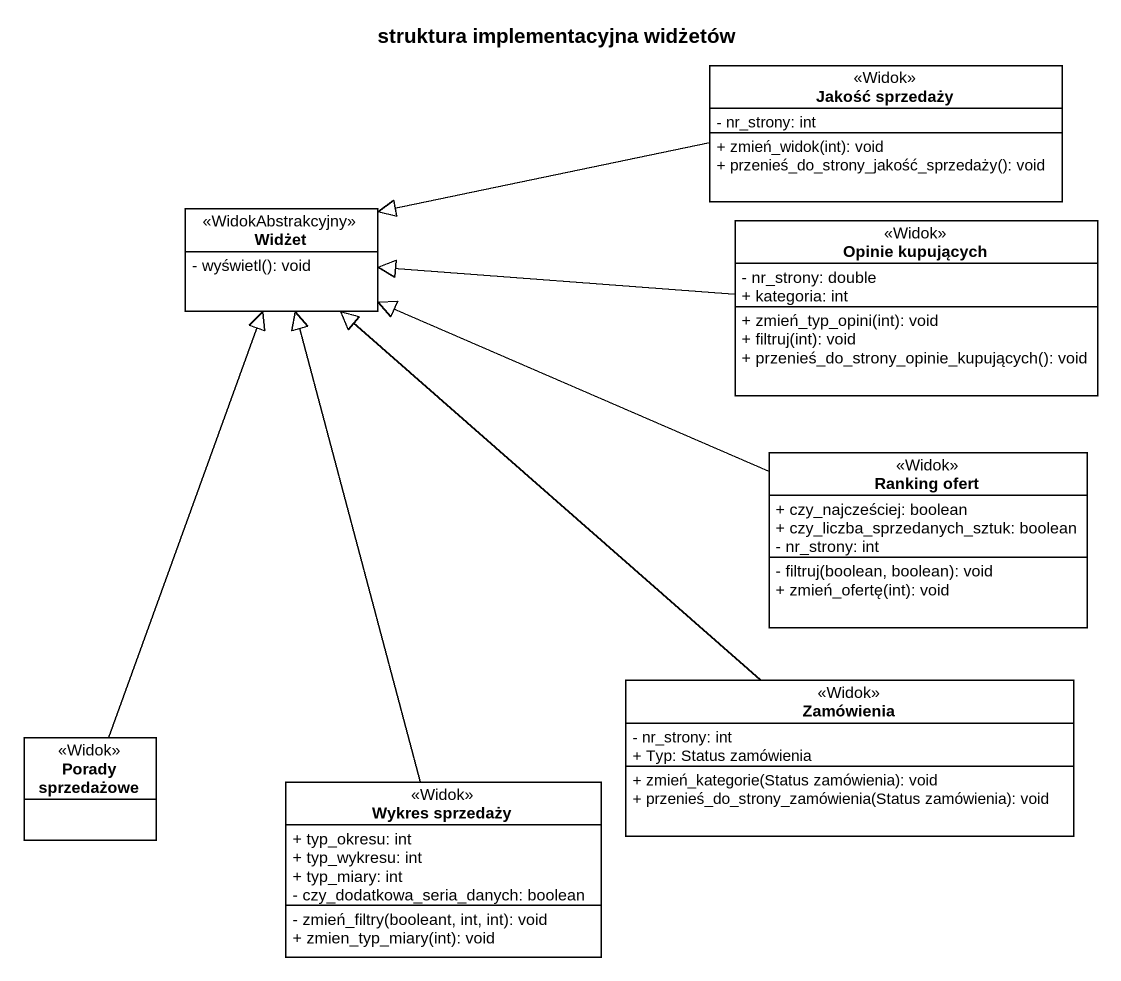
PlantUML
@startuml
title struktura implementacyjna widżetów
hide circle
hide empty members
skinparam classAttributeIconSize 0
class "Jakość sprzedaży" as Jakość_sprzedaży <<Widok>> {
  - nr_strony: int
  + zmień_widok(int): void
  + przenieś_do_strony_jakość_sprzedaży(): void
}
class Widżet <<WidokAbstrakcyjny>> {
  - wyświetl(): void
}
class "Opinie kupujących" as Opinie_kupujących <<Widok>> {
  - nr_strony: double
  + kategoria: int
  + zmień_typ_opini(int): void
  + filtruj(int): void
  + przenieś_do_strony_opinie_kupujących(): void
}
class "Ranking ofert" as Ranking_ofert <<Widok>> {
  + czy_najcześciej: boolean
  + czy_liczba_sprzedanych_sztuk: boolean
  - nr_strony: int
  - filtruj(boolean, boolean): void
  + zmień_ofertę(int): void
}
class "Porady sprzedażowe" as Porady_sprzedażowe <<Widok>>
class Zamówienia <<Widok>> {
  - nr_strony: int
  + Typ: Status zamówienia
  + zmień_kategorie(Status zamówienia): void
  + przenieś_do_strony_zamówienia(Status zamówienia): void
}
class "Wykres sprzedaży" as Wykres_sprzedaży <<Widok>> {
  + typ_okresu: int
  + typ_wykresu: int
  + typ_miary: int
  - czy_dodatkowa_seria_danych: boolean
  - zmień_filtry(booleant, int, int): void
  + zmien_typ_miary(int): void
}
Jakość_sprzedaży -left-|> Widżet
Opinie_kupujących -left-|> Widżet
Ranking_ofert -left-|> Widżet
Porady_sprzedażowe -up-|> Widżet
Zamówienia -up-|> Widżet
Wykres_sprzedaży -up-|> Widżet
@enduml
